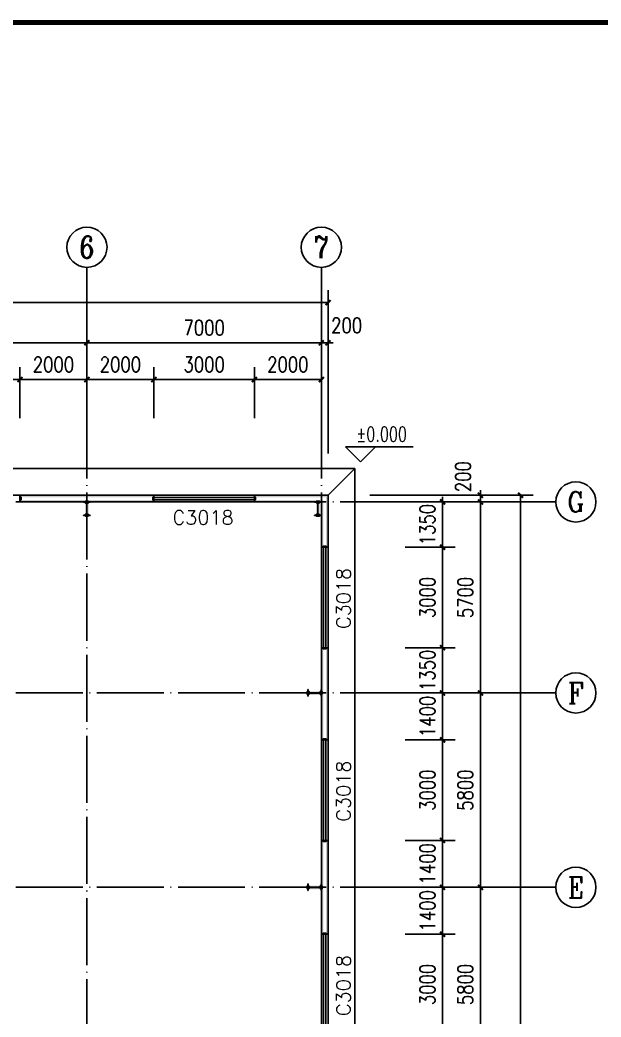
# Model space of a CAD drawing. Extents: x -21908402 to 2004492, y 83987 to 5079726.
# Drawn here: x 1866491 to 1883844, y 367807 to 397562 of the extents above; entities that cross this region are included whole.
import ezdxf
from ezdxf.enums import TextEntityAlignment as Align

# ---------------------------------------------------------------- set-up
doc = ezdxf.new("R2010")
doc.units = 0
doc.header["$LTSCALE"] = 1000
doc.linetypes.add('DOTE', pattern=[2.42, 2, -0.2, 0.02, -0.2])
doc.layers.get('0').update_dxf_attribs({"linetype": 'CONTINUOUS'})
doc.layers.get('DEFPOINTS').update_dxf_attribs({"linetype": 'CONTINUOUS'})
for name, color, linetype in [('AXIS', 3, 'CONTINUOUS'), ('AXIS_TEXT', 7, 'CONTINUOUS'), ('COLUMN', 9, 'CONTINUOUS'), ('DIM_ELEV', 3, 'CONTINUOUS'), ('DOTE', 1, 'DOTE'), ('GROUND', 2, 'CONTINUOUS'), ('PUB_DIM', 3, 'CONTINUOUS'), ('PUB_TEXT', 7, 'CONTINUOUS'), ('PUB_TITLE', 4, 'CONTINUOUS'), ('PUB_WALL', 9, 'CONTINUOUS'), ('WALL', 6, 'CONTINUOUS'), ('WINDOW', 94, 'CONTINUOUS'), ('WINDOW_TEXT', 7, 'CONTINUOUS')]:
    doc.layers.add(name, color=color, linetype=linetype)
doc.styles.add('_TCH_AXIS', font='complex_.ttf', dxfattribs={"bigfont": 'GBCBIG'})
doc.styles.add('_TCH_DIM', font='SIMPLEX', dxfattribs={"bigfont": 'GBCBIG'})
doc.styles.add('_TCH_WINDOW', font='simplex_.ttf', dxfattribs={"bigfont": 'GBCBIG'})
doc.styles.add('COMPLEX', font='COMPLEX')
doc.styles.add('DIM_FONT', font='simplex.shx', dxfattribs={"width": 0.8})
doc.dimstyles.new('DIMN150', dxfattribs={"dimscale": 1.5, "dimtxt": 300, "dimasz": 100, "dimexe": 250, "dimexo": 300, "dimgap": 150, "dimtad": 1, "dimdec": 0, "dimzin": 0, "dimtxsty": 'DIM_FONT', "dimblk": 'ARCHTICK', "dimcen": 0.09, "dimclrt": 7, "dimazin": 3, "dimtfac": 1, "dimtdec": 0, "dimtix": 1, "dimtmove": 0, "dimatfit": 3, "dimtolj": 1, "dimtzin": 0})

# ---------------------------------------------------------------- blocks, each defined once
blk = doc.blocks.new('_ARCHTICK')
at = {"color": 0, "linetype": 'BYBLOCK', "const_width": 0.4}
blk.add_lwpolyline([(-0.5, -0.5), (0.5, 0.5)], dxfattribs=at)
blk = doc.blocks.new('*D330')
at = {"layer": 'DEFPOINTS', "color": 0}
for p in [(1877541, 370278), (1879110, 370278), (1877541, 367278)]:
    blk.add_point(p, dxfattribs=at)
at = {"layer": 'PUB_DIM', "color": 0}
for p, q in [((1877991, 370278), (1879485, 370278)), ((1879110, 367278), (1879110, 370278)), ((1877991, 367278), (1879485, 367278))]:
    blk.add_line(p, q, dxfattribs=at)
at = {"layer": 'PUB_DIM', "color": 0, "xscale": 150, "yscale": 150, "zscale": 150}
for p, rotation in [((1879110, 370278), 90), ((1879110, 367278), 270)]:
    blk.add_blockref('_ARCHTICK', p, dxfattribs=dict(at, rotation=rotation))
at = {"layer": 'PUB_DIM', "color": 7, "insert": (1878660, 368778), "char_height": 450, "attachment_point": 5, "rotation": 90, "style": 'DIM_FONT'}
blk.add_mtext('\\A1;3000', dxfattribs=at)
blk = doc.blocks.new('*D331')
at = {"layer": 'DEFPOINTS', "color": 0}
for p in [(1877541, 371678), (1879110, 371678), (1877541, 370278)]:
    blk.add_point(p, dxfattribs=at)
at = {"layer": 'PUB_DIM', "color": 0}
for p, q in [((1877991, 371678), (1879485, 371678)), ((1879110, 371678), (1879110, 371828)), ((1879110, 370278), (1879110, 371678)), ((1877991, 370278), (1879485, 370278)), ((1879110, 370278), (1879110, 370128))]:
    blk.add_line(p, q, dxfattribs=at)
at = {"layer": 'PUB_DIM', "color": 0, "xscale": 150, "yscale": 150, "zscale": 150}
for p, rotation in [((1879110, 371678), 270), ((1879110, 370278), 90)]:
    blk.add_blockref('_ARCHTICK', p, dxfattribs=dict(at, rotation=rotation))
at = {"layer": 'PUB_DIM', "color": 7, "insert": (1878660, 370978), "char_height": 450, "attachment_point": 5, "rotation": 90, "style": 'DIM_FONT'}
blk.add_mtext('\\A1;1400', dxfattribs=at)
blk = doc.blocks.new('*D332')
at = {"layer": 'DEFPOINTS', "color": 0}
for p in [(1877541, 373078), (1879110, 373078), (1877541, 371678)]:
    blk.add_point(p, dxfattribs=at)
at = {"layer": 'PUB_DIM', "color": 0}
for p, q in [((1879110, 373078), (1879110, 373228)), ((1877991, 373078), (1879485, 373078)), ((1879110, 371678), (1879110, 373078)), ((1877991, 371678), (1879485, 371678)), ((1879110, 371678), (1879110, 371528))]:
    blk.add_line(p, q, dxfattribs=at)
at = {"layer": 'PUB_DIM', "color": 0, "xscale": 150, "yscale": 150, "zscale": 150}
for p, rotation in [((1879110, 373078), 270), ((1879110, 371678), 90)]:
    blk.add_blockref('_ARCHTICK', p, dxfattribs=dict(at, rotation=rotation))
at = {"layer": 'PUB_DIM', "color": 7, "insert": (1878660, 372378), "char_height": 450, "attachment_point": 5, "rotation": 90, "style": 'DIM_FONT'}
blk.add_mtext('\\A1;1400', dxfattribs=at)
blk = doc.blocks.new('*D333')
at = {"layer": 'DEFPOINTS', "color": 0}
for p in [(1877541, 376078), (1879110, 376078), (1877541, 373078)]:
    blk.add_point(p, dxfattribs=at)
at = {"layer": 'PUB_DIM', "color": 0}
for p, q in [((1877991, 376078), (1879485, 376078)), ((1879110, 373078), (1879110, 376078)), ((1877991, 373078), (1879485, 373078))]:
    blk.add_line(p, q, dxfattribs=at)
at = {"layer": 'PUB_DIM', "color": 0, "xscale": 150, "yscale": 150, "zscale": 150}
for p, rotation in [((1879110, 376078), 90), ((1879110, 373078), 270)]:
    blk.add_blockref('_ARCHTICK', p, dxfattribs=dict(at, rotation=rotation))
at = {"layer": 'PUB_DIM', "color": 7, "insert": (1878660, 374578), "char_height": 450, "attachment_point": 5, "rotation": 90, "style": 'DIM_FONT'}
blk.add_mtext('\\A1;3000', dxfattribs=at)
blk = doc.blocks.new('*D334')
at = {"layer": 'DEFPOINTS', "color": 0}
for p in [(1877541, 377478), (1879110, 377478), (1877541, 376078)]:
    blk.add_point(p, dxfattribs=at)
at = {"layer": 'PUB_DIM', "color": 0}
for p, q in [((1879110, 377478), (1879110, 377628)), ((1877991, 377478), (1879485, 377478)), ((1879110, 376078), (1879110, 377478)), ((1877991, 376078), (1879485, 376078)), ((1879110, 376078), (1879110, 375928))]:
    blk.add_line(p, q, dxfattribs=at)
at = {"layer": 'PUB_DIM', "color": 0, "xscale": 150, "yscale": 150, "zscale": 150}
for p, rotation in [((1879110, 377478), 270), ((1879110, 376078), 90)]:
    blk.add_blockref('_ARCHTICK', p, dxfattribs=dict(at, rotation=rotation))
at = {"layer": 'PUB_DIM', "color": 7, "insert": (1878660, 376778), "char_height": 450, "attachment_point": 5, "rotation": 90, "style": 'DIM_FONT'}
blk.add_mtext('\\A1;1400', dxfattribs=at)
blk = doc.blocks.new('*D335')
at = {"layer": 'DEFPOINTS', "color": 0}
for p in [(1877541, 378828), (1879110, 378828), (1877541, 377478)]:
    blk.add_point(p, dxfattribs=at)
at = {"layer": 'PUB_DIM', "color": 0}
for p, q in [((1877991, 378828), (1879485, 378828)), ((1879110, 378828), (1879110, 378978)), ((1879110, 377478), (1879110, 378828)), ((1877991, 377478), (1879485, 377478)), ((1879110, 377478), (1879110, 377328))]:
    blk.add_line(p, q, dxfattribs=at)
at = {"layer": 'PUB_DIM', "color": 0, "xscale": 150, "yscale": 150, "zscale": 150}
for p, rotation in [((1879110, 378828), 270), ((1879110, 377478), 90)]:
    blk.add_blockref('_ARCHTICK', p, dxfattribs=dict(at, rotation=rotation))
at = {"layer": 'PUB_DIM', "color": 7, "insert": (1878660, 378153), "char_height": 450, "attachment_point": 5, "rotation": 90, "style": 'DIM_FONT'}
blk.add_mtext('\\A1;1350', dxfattribs=at)
blk = doc.blocks.new('*D336')
at = {"layer": 'DEFPOINTS', "color": 0}
for p in [(1877541, 381828), (1879110, 381828), (1877541, 378828)]:
    blk.add_point(p, dxfattribs=at)
at = {"layer": 'PUB_DIM', "color": 0}
for p, q in [((1877991, 381828), (1879485, 381828)), ((1879110, 378828), (1879110, 381828)), ((1877991, 378828), (1879485, 378828))]:
    blk.add_line(p, q, dxfattribs=at)
at = {"layer": 'PUB_DIM', "color": 0, "xscale": 150, "yscale": 150, "zscale": 150}
for p, rotation in [((1879110, 381828), 90), ((1879110, 378828), 270)]:
    blk.add_blockref('_ARCHTICK', p, dxfattribs=dict(at, rotation=rotation))
at = {"layer": 'PUB_DIM', "color": 7, "insert": (1878660, 380328), "char_height": 450, "attachment_point": 5, "rotation": 90, "style": 'DIM_FONT'}
blk.add_mtext('\\A1;3000', dxfattribs=at)
blk = doc.blocks.new('*D337')
at = {"layer": 'DEFPOINTS', "color": 0}
for p in [(1877541, 383178), (1879110, 383178), (1877541, 381828)]:
    blk.add_point(p, dxfattribs=at)
at = {"layer": 'PUB_DIM', "color": 0}
for p, q in [((1879110, 383178), (1879110, 383328)), ((1877991, 383178), (1879485, 383178)), ((1879110, 381828), (1879110, 383178)), ((1877991, 381828), (1879485, 381828)), ((1879110, 381828), (1879110, 381678))]:
    blk.add_line(p, q, dxfattribs=at)
at = {"layer": 'PUB_DIM', "color": 0, "xscale": 150, "yscale": 150, "zscale": 150}
for p, rotation in [((1879110, 383178), 270), ((1879110, 381828), 90)]:
    blk.add_blockref('_ARCHTICK', p, dxfattribs=dict(at, rotation=rotation))
at = {"layer": 'PUB_DIM', "color": 7, "insert": (1878660, 382503), "char_height": 450, "attachment_point": 5, "rotation": 90, "style": 'DIM_FONT'}
blk.add_mtext('\\A1;1350', dxfattribs=at)
blk = doc.blocks.new('*D338')
at = {"layer": 'DEFPOINTS', "color": 0}
for p in [(1875491, 386830), (1873491, 385228), (1875491, 385228)]:
    blk.add_point(p, dxfattribs=at)
at = {"layer": 'PUB_DIM', "color": 0}
for p, q in [((1873491, 385678), (1873491, 387205)), ((1875491, 385678), (1875491, 387205)), ((1873491, 386830), (1875491, 386830))]:
    blk.add_line(p, q, dxfattribs=at)
at = {"layer": 'PUB_DIM', "color": 0, "xscale": 150, "yscale": 150, "zscale": 150, "rotation": 180}
blk.add_blockref('_ARCHTICK', (1873491, 386830), dxfattribs=at)
at = {"layer": 'PUB_DIM', "color": 0, "xscale": 150, "yscale": 150, "zscale": 150}
blk.add_blockref('_ARCHTICK', (1875491, 386830), dxfattribs=at)
at = {"layer": 'PUB_DIM', "color": 7, "insert": (1874491, 387280), "char_height": 450, "attachment_point": 5, "style": 'DIM_FONT'}
blk.add_mtext('\\A1;2000', dxfattribs=at)
blk = doc.blocks.new('*D339')
at = {"layer": 'DEFPOINTS', "color": 0}
for p in [(1873491, 386830), (1870491, 385228), (1873491, 385228)]:
    blk.add_point(p, dxfattribs=at)
at = {"layer": 'PUB_DIM', "color": 0}
for p, q in [((1870491, 385678), (1870491, 387205)), ((1873491, 385678), (1873491, 387205)), ((1870491, 386830), (1873491, 386830))]:
    blk.add_line(p, q, dxfattribs=at)
at = {"layer": 'PUB_DIM', "color": 0, "xscale": 150, "yscale": 150, "zscale": 150, "rotation": 180}
blk.add_blockref('_ARCHTICK', (1870491, 386830), dxfattribs=at)
at = {"layer": 'PUB_DIM', "color": 0, "xscale": 150, "yscale": 150, "zscale": 150}
blk.add_blockref('_ARCHTICK', (1873491, 386830), dxfattribs=at)
at = {"layer": 'PUB_DIM', "color": 7, "insert": (1871991, 387280), "char_height": 450, "attachment_point": 5, "style": 'DIM_FONT'}
blk.add_mtext('\\A1;3000', dxfattribs=at)
blk = doc.blocks.new('*D340')
at = {"layer": 'DEFPOINTS', "color": 0}
for p in [(1870491, 386830), (1868491, 385228), (1870491, 385228)]:
    blk.add_point(p, dxfattribs=at)
at = {"layer": 'PUB_DIM', "color": 0}
for p, q in [((1868491, 385678), (1868491, 387205)), ((1870491, 385678), (1870491, 387205)), ((1868491, 386830), (1870491, 386830))]:
    blk.add_line(p, q, dxfattribs=at)
at = {"layer": 'PUB_DIM', "color": 0, "xscale": 150, "yscale": 150, "zscale": 150, "rotation": 180}
blk.add_blockref('_ARCHTICK', (1868491, 386830), dxfattribs=at)
at = {"layer": 'PUB_DIM', "color": 0, "xscale": 150, "yscale": 150, "zscale": 150}
blk.add_blockref('_ARCHTICK', (1870491, 386830), dxfattribs=at)
at = {"layer": 'PUB_DIM', "color": 7, "insert": (1869491, 387280), "char_height": 450, "attachment_point": 5, "style": 'DIM_FONT'}
blk.add_mtext('\\A1;2000', dxfattribs=at)
blk = doc.blocks.new('*D341')
at = {"layer": 'DEFPOINTS', "color": 0}
for p in [(1868491, 386830), (1866491, 385228), (1868491, 385228)]:
    blk.add_point(p, dxfattribs=at)
at = {"layer": 'PUB_DIM', "color": 0}
for p, q in [((1866491, 385678), (1866491, 387205)), ((1868491, 385678), (1868491, 387205)), ((1866491, 386830), (1868491, 386830))]:
    blk.add_line(p, q, dxfattribs=at)
at = {"layer": 'PUB_DIM', "color": 0, "xscale": 150, "yscale": 150, "zscale": 150, "rotation": 180}
blk.add_blockref('_ARCHTICK', (1866491, 386830), dxfattribs=at)
at = {"layer": 'PUB_DIM', "color": 0, "xscale": 150, "yscale": 150, "zscale": 150}
blk.add_blockref('_ARCHTICK', (1868491, 386830), dxfattribs=at)
at = {"layer": 'PUB_DIM', "color": 7, "insert": (1867491, 387280), "char_height": 450, "attachment_point": 5, "style": 'DIM_FONT'}
blk.add_mtext('\\A1;2000', dxfattribs=at)
blk = doc.blocks.new('*D342')
at = {"layer": 'DEFPOINTS', "color": 0}
for p in [(1866491, 386830), (1863491, 385228), (1866491, 385228)]:
    blk.add_point(p, dxfattribs=at)
at = {"layer": 'PUB_DIM', "color": 0}
for p, q in [((1863491, 385678), (1863491, 387205)), ((1866491, 385678), (1866491, 387205)), ((1863491, 386830), (1866491, 386830))]:
    blk.add_line(p, q, dxfattribs=at)
at = {"layer": 'PUB_DIM', "color": 0, "xscale": 150, "yscale": 150, "zscale": 150, "rotation": 180}
blk.add_blockref('_ARCHTICK', (1863491, 386830), dxfattribs=at)
at = {"layer": 'PUB_DIM', "color": 0, "xscale": 150, "yscale": 150, "zscale": 150}
blk.add_blockref('_ARCHTICK', (1866491, 386830), dxfattribs=at)
at = {"layer": 'PUB_DIM', "color": 7, "insert": (1864991, 387280), "char_height": 450, "attachment_point": 5, "style": 'DIM_FONT'}
blk.add_mtext('\\A1;3000', dxfattribs=at)
blk = doc.blocks.new('*D369')
at = {"layer": 'AXIS', "color": 0}
for p, q in [((1876941, 371678), (1880616, 371678)), ((1880241, 365878), (1880241, 371678)), ((1876941, 365878), (1880616, 365878))]:
    blk.add_line(p, q, dxfattribs=at)
at = {"layer": 'DEFPOINTS', "color": 0}
for p in [(1876491, 371678), (1880241, 371678), (1876491, 365878)]:
    blk.add_point(p, dxfattribs=at)
at = {"layer": 'AXIS', "color": 0, "xscale": 150, "yscale": 150, "zscale": 150}
for p, rotation in [((1880241, 371678), 90), ((1880241, 365878), 270)]:
    blk.add_blockref('_ARCHTICK', p, dxfattribs=dict(at, rotation=rotation))
at = {"layer": 'AXIS', "color": 7, "insert": (1879791, 368778), "char_height": 450, "attachment_point": 5, "rotation": 90, "style": 'DIM_FONT'}
blk.add_mtext('\\A1;5800', dxfattribs=at)
blk = doc.blocks.new('*D370')
at = {"layer": 'AXIS', "color": 0}
for p, q in [((1876941, 377478), (1880616, 377478)), ((1880241, 371678), (1880241, 377478)), ((1876941, 371678), (1880616, 371678))]:
    blk.add_line(p, q, dxfattribs=at)
at = {"layer": 'DEFPOINTS', "color": 0}
for p in [(1876491, 377478), (1880241, 377478), (1876491, 371678)]:
    blk.add_point(p, dxfattribs=at)
at = {"layer": 'AXIS', "color": 0, "xscale": 150, "yscale": 150, "zscale": 150}
for p, rotation in [((1880241, 377478), 90), ((1880241, 371678), 270)]:
    blk.add_blockref('_ARCHTICK', p, dxfattribs=dict(at, rotation=rotation))
at = {"layer": 'AXIS', "color": 7, "insert": (1879791, 374578), "char_height": 450, "attachment_point": 5, "rotation": 90, "style": 'DIM_FONT'}
blk.add_mtext('\\A1;5800', dxfattribs=at)
blk = doc.blocks.new('*D371')
at = {"layer": 'AXIS', "color": 0}
for p, q in [((1876941, 383178), (1880616, 383178)), ((1880241, 377478), (1880241, 383178)), ((1876941, 377478), (1880616, 377478))]:
    blk.add_line(p, q, dxfattribs=at)
at = {"layer": 'DEFPOINTS', "color": 0}
for p in [(1876491, 383178), (1880241, 383178), (1876491, 377478)]:
    blk.add_point(p, dxfattribs=at)
at = {"layer": 'AXIS', "color": 0, "xscale": 150, "yscale": 150, "zscale": 150}
for p, rotation in [((1880241, 383178), 90), ((1880241, 377478), 270)]:
    blk.add_blockref('_ARCHTICK', p, dxfattribs=dict(at, rotation=rotation))
at = {"layer": 'AXIS', "color": 7, "insert": (1879791, 380328), "char_height": 450, "attachment_point": 5, "rotation": 90, "style": 'DIM_FONT'}
blk.add_mtext('\\A1;5700', dxfattribs=at)
blk = doc.blocks.new('*D372')
at = {"layer": 'AXIS', "color": 0}
for p, q in [((1876941, 383378), (1880616, 383378)), ((1880241, 383378), (1880241, 383528)), ((1880241, 383178), (1880241, 383378)), ((1876941, 383178), (1880616, 383178)), ((1880241, 383178), (1880241, 383028))]:
    blk.add_line(p, q, dxfattribs=at)
at = {"layer": 'DEFPOINTS', "color": 0}
for p in [(1876491, 383378), (1880241, 383378), (1876491, 383178)]:
    blk.add_point(p, dxfattribs=at)
at = {"layer": 'AXIS', "color": 0, "xscale": 150, "yscale": 150, "zscale": 150}
for p, rotation in [((1880241, 383378), 270), ((1880241, 383178), 90)]:
    blk.add_blockref('_ARCHTICK', p, dxfattribs=dict(at, rotation=rotation))
at = {"layer": 'AXIS', "color": 7, "insert": (1879723, 383933), "char_height": 450, "attachment_point": 5, "rotation": 90, "style": 'DIM_FONT'}
blk.add_mtext('\\A1;200', dxfattribs=at)
blk = doc.blocks.new('*D373')
at = {"layer": 'AXIS', "color": 0}
for p, q in [((1876941, 383378), (1881816, 383378)), ((1881441, 348378), (1881441, 383378)), ((1876941, 348378), (1881816, 348378))]:
    blk.add_line(p, q, dxfattribs=at)
at = {"layer": 'DEFPOINTS', "color": 0}
for p in [(1876491, 383378), (1881441, 383378), (1876491, 348378)]:
    blk.add_point(p, dxfattribs=at)
at = {"layer": 'AXIS', "color": 0, "xscale": 150, "yscale": 150, "zscale": 150}
for p, rotation in [((1881441, 383378), 90), ((1881441, 348378), 270)]:
    blk.add_blockref('_ARCHTICK', p, dxfattribs=dict(at, rotation=rotation))
at = {"layer": 'AXIS', "color": 7, "insert": (1880991, 365878), "char_height": 450, "attachment_point": 5, "rotation": 90, "style": 'DIM_FONT'}
blk.add_mtext('\\A1;35000', dxfattribs=at)
blk = doc.blocks.new('*D379')
at = {"layer": 'AXIS', "color": 0}
for p, q in [((1861491, 384628), (1861491, 388303)), ((1868491, 384628), (1868491, 388303)), ((1861491, 387928), (1868491, 387928))]:
    blk.add_line(p, q, dxfattribs=at)
at = {"layer": 'DEFPOINTS', "color": 0}
for p in [(1868491, 387928), (1861491, 384178), (1868491, 384178)]:
    blk.add_point(p, dxfattribs=at)
at = {"layer": 'AXIS', "color": 0, "xscale": 150, "yscale": 150, "zscale": 150, "rotation": 180}
blk.add_blockref('_ARCHTICK', (1861491, 387928), dxfattribs=at)
at = {"layer": 'AXIS', "color": 0, "xscale": 150, "yscale": 150, "zscale": 150}
blk.add_blockref('_ARCHTICK', (1868491, 387928), dxfattribs=at)
at = {"layer": 'AXIS', "color": 7, "insert": (1864991, 388378), "char_height": 450, "attachment_point": 5, "style": 'DIM_FONT'}
blk.add_mtext('\\A1;7000', dxfattribs=at)
blk = doc.blocks.new('*D380')
at = {"layer": 'AXIS', "color": 0}
for p, q in [((1868491, 384628), (1868491, 388303)), ((1875491, 384628), (1875491, 388303)), ((1868491, 387928), (1875491, 387928))]:
    blk.add_line(p, q, dxfattribs=at)
at = {"layer": 'DEFPOINTS', "color": 0}
for p in [(1875491, 387928), (1868491, 384178), (1875491, 384178)]:
    blk.add_point(p, dxfattribs=at)
at = {"layer": 'AXIS', "color": 0, "xscale": 150, "yscale": 150, "zscale": 150, "rotation": 180}
blk.add_blockref('_ARCHTICK', (1868491, 387928), dxfattribs=at)
at = {"layer": 'AXIS', "color": 0, "xscale": 150, "yscale": 150, "zscale": 150}
blk.add_blockref('_ARCHTICK', (1875491, 387928), dxfattribs=at)
at = {"layer": 'AXIS', "color": 7, "insert": (1871991, 388378), "char_height": 450, "attachment_point": 5, "style": 'DIM_FONT'}
blk.add_mtext('\\A1;7000', dxfattribs=at)
blk = doc.blocks.new('*D381')
at = {"layer": 'AXIS', "color": 0}
for p, q in [((1875491, 384628), (1875491, 388303)), ((1875691, 384628), (1875691, 388303)), ((1875491, 387928), (1875341, 387928)), ((1875491, 387928), (1875691, 387928)), ((1875691, 387928), (1875841, 387928))]:
    blk.add_line(p, q, dxfattribs=at)
at = {"layer": 'DEFPOINTS', "color": 0}
for p in [(1875691, 387928), (1875491, 384178), (1875691, 384178)]:
    blk.add_point(p, dxfattribs=at)
at = {"layer": 'AXIS', "color": 0, "xscale": 150, "yscale": 150, "zscale": 150}
blk.add_blockref('_ARCHTICK', (1875491, 387928), dxfattribs=at)
at = {"layer": 'AXIS', "color": 0, "xscale": 150, "yscale": 150, "zscale": 150, "rotation": 180}
blk.add_blockref('_ARCHTICK', (1875691, 387928), dxfattribs=at)
at = {"layer": 'AXIS', "color": 7, "insert": (1876246, 388446), "char_height": 450, "attachment_point": 5, "style": 'DIM_FONT'}
blk.add_mtext('\\A1;200', dxfattribs=at)
blk = doc.blocks.new('*D382')
at = {"layer": 'AXIS', "color": 0}
for p, q in [((1833291, 384628), (1833291, 389503)), ((1875691, 384628), (1875691, 389503)), ((1833291, 389128), (1875691, 389128))]:
    blk.add_line(p, q, dxfattribs=at)
at = {"layer": 'DEFPOINTS', "color": 0}
for p in [(1875691, 389128), (1833291, 384178), (1875691, 384178)]:
    blk.add_point(p, dxfattribs=at)
at = {"layer": 'AXIS', "color": 0, "xscale": 150, "yscale": 150, "zscale": 150, "rotation": 180}
blk.add_blockref('_ARCHTICK', (1833291, 389128), dxfattribs=at)
at = {"layer": 'AXIS', "color": 0, "xscale": 150, "yscale": 150, "zscale": 150}
blk.add_blockref('_ARCHTICK', (1875691, 389128), dxfattribs=at)
at = {"layer": 'AXIS', "color": 7, "insert": (1854491, 389578), "char_height": 450, "attachment_point": 5, "style": 'DIM_FONT'}
blk.add_mtext('\\A1;42400', dxfattribs=at)
blk = doc.blocks.new('_AXISO')
blk.add_circle((0, 0), 0.5)
at = {"layer": 'AXIS_TEXT', "style": 'COMPLEX', "width": 1.041667}
blk.add_attdef('A', text='', height=0.56, dxfattribs=at).set_placement((-0.25, -0.28), (0.25, -0.28), align=Align.FIT)
blk = doc.blocks.new('$WINLIB2D$00000001')
at = {"color": 0}
for points in [[(-0.5, 0.5), (-0.5, -0.5)], [(-0.5, 0.5), (0.5, 0.5)], [(0.5, -0.5), (0.5, 0.5)], [(0.5, 0.1667), (-0.5, 0.1667)], [(0.5, -0.1667), (-0.5, -0.1667)], [(-0.5, -0.5), (0.5, -0.5)]]:
    blk.add_lwpolyline(points, dxfattribs=at)

msp = doc.modelspace()

# ---------------------------------------------------------------- hatches: boundary and pattern name
at = {"layer": 'COLUMN'}
for points in [[(1868391, 383178.4), (1868391, 383168.4), (1868451, 383228.4), (1868451, 383118.4)], [(1868391, 383168.4), (1868478.8, 383168.4), (1868503.7, 383228.4), (1868451, 383228.4)], [(1868591, 383178.4), (1868391, 383178.4), (1868451, 383118.4), (1868531, 383118.4)], [(1868489.8, 383163.4), (1868494.8, 383168.4), (1868470, 383228.4), (1868429.8, 383188.3)], [(1868489.8, 382793.4), (1868489.8, 383163.4), (1868429.8, 383188.3), (1868429.8, 382768.6)], [(1868494.8, 383168.4), (1868591, 383168.4), (1868531, 383228.4), (1868470, 383228.4)], [(1868478.8, 383168.4), (1868483.8, 383163.4), (1868543.8, 383188.3), (1868503.7, 383228.4)], [(1868483.8, 383163.4), (1868483.8, 382793.4), (1868543.8, 382768.6), (1868543.8, 383188.3)], [(1868591, 383168.4), (1868591, 383178.4), (1868531, 383118.4), (1868531, 383228.4)], [(1875291, 383178.4), (1875291, 383168.4), (1875351, 383228.4), (1875351, 383118.4)], [(1875291, 383168.4), (1875378.8, 383168.4), (1875403.7, 383228.4), (1875351, 383228.4)], [(1875491, 383178.4), (1875291, 383178.4), (1875351, 383118.4), (1875431, 383118.4)], [(1875389.8, 383163.4), (1875394.8, 383168.4), (1875370, 383228.4), (1875329.8, 383188.3)], [(1875389.8, 382793.4), (1875389.8, 383163.4), (1875329.8, 383188.3), (1875329.8, 382768.6)], [(1875394.8, 383168.4), (1875491, 383168.4), (1875431, 383228.4), (1875370, 383228.4)], [(1875378.8, 383168.4), (1875383.8, 383163.4), (1875443.8, 383188.3), (1875403.7, 383228.4)], [(1875383.8, 383163.4), (1875383.8, 382793.4), (1875443.8, 382768.6), (1875443.8, 383188.3)], [(1875491, 383168.4), (1875491, 383178.4), (1875431, 383118.4), (1875431, 383228.4)], [(1868391, 382778.4), (1868591, 382778.4), (1868531, 382838.4), (1868451, 382838.4)], [(1868391, 382788.4), (1868391, 382778.4), (1868451, 382838.4), (1868451, 382728.4)], [(1868478.8, 382788.4), (1868391, 382788.4), (1868451, 382728.4), (1868503.7, 382728.4)], [(1868494.8, 382788.4), (1868489.8, 382793.4), (1868429.8, 382768.6), (1868470, 382728.4)], [(1868591, 382788.4), (1868494.8, 382788.4), (1868470, 382728.4), (1868531, 382728.4)], [(1868483.8, 382793.4), (1868478.8, 382788.4), (1868503.7, 382728.4), (1868543.8, 382768.6)], [(1868591, 382778.4), (1868591, 382788.4), (1868531, 382728.4), (1868531, 382838.4)], [(1875291, 382778.4), (1875491, 382778.4), (1875431, 382838.4), (1875351, 382838.4)], [(1875291, 382788.4), (1875291, 382778.4), (1875351, 382838.4), (1875351, 382728.4)], [(1875378.8, 382788.4), (1875291, 382788.4), (1875351, 382728.4), (1875403.7, 382728.4)], [(1875394.8, 382788.4), (1875389.8, 382793.4), (1875329.8, 382768.6), (1875370, 382728.4)], [(1875491, 382788.4), (1875394.8, 382788.4), (1875370, 382728.4), (1875431, 382728.4)], [(1875383.8, 382793.4), (1875378.8, 382788.4), (1875403.7, 382728.4), (1875443.8, 382768.6)], [(1875491, 382778.4), (1875491, 382788.4), (1875431, 382728.4), (1875431, 382838.4)], [(1875101, 377482.3), (1875101, 377578.4), (1875041, 377518.4), (1875041, 377457.4)], [(1875101, 377578.4), (1875091, 377578.4), (1875151, 377518.4), (1875041, 377518.4)], [(1875101, 377466.3), (1875106, 377471.3), (1875081.1, 377531.3), (1875041, 377491.1)], [(1875101, 377378.4), (1875101, 377466.3), (1875041, 377491.1), (1875041, 377438.4)], [(1875106, 377477.3), (1875101, 377482.3), (1875041, 377457.4), (1875081.1, 377417.3)], [(1875091, 377378.4), (1875101, 377378.4), (1875041, 377438.4), (1875151, 377438.4)], [(1875106, 377471.3), (1875476, 377471.3), (1875500.8, 377531.3), (1875081.1, 377531.3)], [(1875476, 377477.3), (1875106, 377477.3), (1875081.1, 377417.3), (1875500.8, 377417.3)], [(1875091, 377578.4), (1875091, 377378.4), (1875151, 377438.4), (1875151, 377518.4)], [(1875491, 377378.4), (1875491, 377578.4), (1875431, 377518.4), (1875431, 377438.4)], [(1875491, 377578.4), (1875481, 377578.4), (1875541, 377518.4), (1875431, 377518.4)], [(1875481, 377378.4), (1875491, 377378.4), (1875431, 377438.4), (1875541, 377438.4)], [(1875476, 377471.3), (1875481, 377466.3), (1875541, 377491.1), (1875500.8, 377531.3)], [(1875481, 377482.3), (1875476, 377477.3), (1875500.8, 377417.3), (1875541, 377457.4)], [(1875481, 377578.4), (1875481, 377482.3), (1875541, 377457.4), (1875541, 377518.4)], [(1875481, 377466.3), (1875481, 377378.4), (1875541, 377438.4), (1875541, 377491.1)], [(1875101, 371682.3), (1875101, 371778.4), (1875041, 371718.4), (1875041, 371657.4)], [(1875101, 371778.4), (1875091, 371778.4), (1875151, 371718.4), (1875041, 371718.4)], [(1875101, 371666.3), (1875106, 371671.3), (1875081.1, 371731.3), (1875041, 371691.1)], [(1875101, 371578.4), (1875101, 371666.3), (1875041, 371691.1), (1875041, 371638.4)], [(1875106, 371677.3), (1875101, 371682.3), (1875041, 371657.4), (1875081.1, 371617.3)], [(1875106, 371671.3), (1875476, 371671.3), (1875500.8, 371731.3), (1875081.1, 371731.3)], [(1875476, 371677.3), (1875106, 371677.3), (1875081.1, 371617.3), (1875500.8, 371617.3)], [(1875091, 371778.4), (1875091, 371578.4), (1875151, 371638.4), (1875151, 371718.4)], [(1875491, 371578.4), (1875491, 371778.4), (1875431, 371718.4), (1875431, 371638.4)], [(1875491, 371778.4), (1875481, 371778.4), (1875541, 371718.4), (1875431, 371718.4)], [(1875476, 371671.3), (1875481, 371666.3), (1875541, 371691.1), (1875500.8, 371731.3)], [(1875481, 371682.3), (1875476, 371677.3), (1875500.8, 371617.3), (1875541, 371657.4)], [(1875481, 371778.4), (1875481, 371682.3), (1875541, 371657.4), (1875541, 371718.4)], [(1875481, 371666.3), (1875481, 371578.4), (1875541, 371638.4), (1875541, 371691.1)], [(1875091, 371578.4), (1875101, 371578.4), (1875041, 371638.4), (1875151, 371638.4)], [(1875481, 371578.4), (1875491, 371578.4), (1875431, 371638.4), (1875541, 371638.4)]]:
    msp.add_hatch(color=256, dxfattribs=at).paths.add_polyline_path(points)
at = {"layer": 'PUB_WALL'}
for points in [[(1868488.9, 383378.4), (1866490.5, 383378.4), (1866550.5, 383318.4), (1868488.9, 383318.4)], [(1866490.5, 383378.4), (1866490.5, 383178.4), (1866550.5, 383238.4), (1866550.5, 383318.4)], [(1870491, 383378.4), (1868488.9, 383378.4), (1868488.9, 383318.4), (1870431, 383318.4)], [(1870491, 383178.4), (1870491, 383378.4), (1870431, 383318.4), (1870431, 383238.4)], [(1875691, 383378.4), (1873491, 383378.4), (1873551, 383318.4), (1875631, 383318.4)], [(1873491, 383378.4), (1873491, 383178.4), (1873551, 383238.4), (1873551, 383318.4)], [(1875691, 381828.4), (1875691, 383378.4), (1875631, 383318.4), (1875631, 381888.4)], [(1866490.5, 383178.4), (1868488.9, 383178.4), (1868488.9, 383238.4), (1866550.5, 383238.4)], [(1868488.9, 383178.4), (1870491, 383178.4), (1870431, 383238.4), (1868488.9, 383238.4)], [(1873491, 383178.4), (1875491, 383178.4), (1875551, 383238.4), (1873551, 383238.4)], [(1875491, 383178.4), (1875491, 381828.4), (1875551, 381888.4), (1875551, 383238.4)], [(1875491, 381828.4), (1875691, 381828.4), (1875631, 381888.4), (1875551, 381888.4)], [(1875691, 378828.4), (1875491, 378828.4), (1875551, 378768.4), (1875631, 378768.4)], [(1875491, 378828.4), (1875491, 377476.3), (1875551, 377476.3), (1875551, 378768.4)], [(1875691, 377476.3), (1875691, 378828.4), (1875631, 378768.4), (1875631, 377476.3)], [(1875491, 377476.3), (1875491, 376078.4), (1875551, 376138.4), (1875551, 377476.3)], [(1875691, 376078.4), (1875691, 377476.3), (1875631, 377476.3), (1875631, 376138.4)], [(1875491, 376078.4), (1875691, 376078.4), (1875631, 376138.4), (1875551, 376138.4)], [(1875691, 373078.4), (1875491, 373078.4), (1875551, 373018.4), (1875631, 373018.4)], [(1875491, 373078.4), (1875491, 371676.3), (1875551, 371676.3), (1875551, 373018.4)], [(1875691, 371676.3), (1875691, 373078.4), (1875631, 373018.4), (1875631, 371676.3)], [(1875491, 371676.3), (1875491, 370278.4), (1875551, 370338.4), (1875551, 371676.3)], [(1875691, 370278.4), (1875691, 371676.3), (1875631, 371676.3), (1875631, 370338.4)], [(1875491, 370278.4), (1875691, 370278.4), (1875631, 370338.4), (1875551, 370338.4)]]:
    msp.add_hatch(color=256, dxfattribs=at).paths.add_polyline_path(points)

# ---------------------------------------------------------------- linework, layer by layer
at = {"layer": 'AXIS'}
for p, q in [((1868491, 384178.4), (1868491, 390178.4)), ((1875491, 384178.4), (1875491, 390178.4)), ((1876491, 383178.4), (1882491, 383178.4)), ((1876491, 377478.4), (1882491, 377478.4)), ((1876491, 371678.4), (1882491, 371678.4))]:
    msp.add_line(p, q, dxfattribs=at)
at = {"layer": 'COLUMN'}
for p, q in [((1868591, 383178.4), (1868391, 383178.4)), ((1868391, 383178.4), (1868391, 383168.4)), ((1868391, 383168.4), (1868478.8, 383168.4)), ((1868478.8, 383168.4), (1868483.8, 383163.4)), ((1868483.8, 383163.4), (1868483.8, 382793.4)), ((1868489.8, 383163.4), (1868494.8, 383168.4)), ((1868489.8, 382793.4), (1868489.8, 383163.4)), ((1868494.8, 383168.4), (1868591, 383168.4)), ((1868591, 383168.4), (1868591, 383178.4)), ((1875491, 383178.4), (1875291, 383178.4)), ((1875291, 383178.4), (1875291, 383168.4)), ((1875291, 383168.4), (1875378.8, 383168.4)), ((1875378.8, 383168.4), (1875383.8, 383163.4)), ((1875383.8, 383163.4), (1875383.8, 382793.4)), ((1875389.8, 383163.4), (1875394.8, 383168.4)), ((1875389.8, 382793.4), (1875389.8, 383163.4)), ((1875394.8, 383168.4), (1875491, 383168.4)), ((1875491, 383168.4), (1875491, 383178.4)), ((1868478.8, 382788.4), (1868391, 382788.4)), ((1868391, 382788.4), (1868391, 382778.4)), ((1868391, 382778.4), (1868591, 382778.4)), ((1868483.8, 382793.4), (1868478.8, 382788.4)), ((1868494.8, 382788.4), (1868489.8, 382793.4)), ((1868591, 382788.4), (1868494.8, 382788.4)), ((1868591, 382778.4), (1868591, 382788.4)), ((1875378.8, 382788.4), (1875291, 382788.4)), ((1875291, 382788.4), (1875291, 382778.4)), ((1875291, 382778.4), (1875491, 382778.4)), ((1875383.8, 382793.4), (1875378.8, 382788.4)), ((1875394.8, 382788.4), (1875389.8, 382793.4)), ((1875491, 382788.4), (1875394.8, 382788.4)), ((1875491, 382778.4), (1875491, 382788.4)), ((1875101, 377578.4), (1875091, 377578.4)), ((1875091, 377578.4), (1875091, 377378.4)), ((1875091, 377378.4), (1875101, 377378.4)), ((1875101, 377482.3), (1875101, 377578.4)), ((1875106, 377477.3), (1875101, 377482.3)), ((1875101, 377466.3), (1875106, 377471.3)), ((1875101, 377378.4), (1875101, 377466.3)), ((1875476, 377477.3), (1875106, 377477.3)), ((1875106, 377471.3), (1875476, 377471.3)), ((1875481, 377482.3), (1875476, 377477.3)), ((1875476, 377471.3), (1875481, 377466.3)), ((1875491, 377578.4), (1875481, 377578.4)), ((1875481, 377578.4), (1875481, 377482.3)), ((1875481, 377466.3), (1875481, 377378.4)), ((1875481, 377378.4), (1875491, 377378.4)), ((1875491, 377378.4), (1875491, 377578.4)), ((1875101, 371778.4), (1875091, 371778.4)), ((1875091, 371778.4), (1875091, 371578.4)), ((1875101, 371682.3), (1875101, 371778.4)), ((1875106, 371677.3), (1875101, 371682.3)), ((1875101, 371666.3), (1875106, 371671.3)), ((1875101, 371578.4), (1875101, 371666.3)), ((1875476, 371677.3), (1875106, 371677.3)), ((1875106, 371671.3), (1875476, 371671.3)), ((1875481, 371682.3), (1875476, 371677.3)), ((1875476, 371671.3), (1875481, 371666.3)), ((1875491, 371778.4), (1875481, 371778.4)), ((1875481, 371778.4), (1875481, 371682.3)), ((1875481, 371666.3), (1875481, 371578.4)), ((1875491, 371578.4), (1875491, 371778.4)), ((1875091, 371578.4), (1875101, 371578.4)), ((1875481, 371578.4), (1875491, 371578.4))]:
    msp.add_line(p, q, dxfattribs=at)
at = {"layer": 'DIM_ELEV'}
for p, q in [((1876661.8, 384370.8), (1876211.8, 384820.8)), ((1876211.8, 384820.8), (1878231.5, 384820.8)), ((1876661.8, 384370.8), (1877111.8, 384820.8))]:
    msp.add_line(p, q, dxfattribs=at)
at = {"layer": 'DOTE'}
for p, q in [((1868491, 347578.4), (1868491, 384178.4)), ((1875491, 347578.4), (1875491, 384178.4)), ((1832491, 383178.4), (1876491, 383178.4)), ((1832491, 377478.4), (1876491, 377478.4)), ((1832491, 371678.4), (1876491, 371678.4))]:
    msp.add_line(p, q, dxfattribs=at)
at = {"layer": 'GROUND'}
for p, q in [((1876491, 384178.4), (1846291.5, 384178.4)), ((1875691, 383378.4), (1876491, 384178.4)), ((1876491, 359477.9), (1876491, 384178.4)), ((1875691, 383378.4), (1846291.5, 383378.4)), ((1875691, 359477.9), (1875691, 383378.4))]:
    msp.add_line(p, q, dxfattribs=at)
at = {"layer": 'PUB_TITLE', "const_width": 150}
msp.add_lwpolyline([(1815141.5, 337487.2), (1898991.5, 337487.2), (1898991.5, 397487.2), (1815141.5, 397487.2)], close=True, dxfattribs=at)
at = {"layer": 'WALL'}
for p, q in [((1868488.9, 383378.4), (1866490.5, 383378.4)), ((1866490.5, 383378.4), (1866490.5, 383178.4)), ((1870491, 383378.4), (1868488.9, 383378.4)), ((1870491, 383178.4), (1870491, 383378.4)), ((1875691, 383378.4), (1873491, 383378.4)), ((1873491, 383378.4), (1873491, 383178.4)), ((1875691, 381828.4), (1875691, 383378.4)), ((1866490.5, 383178.4), (1868391, 383178.4)), ((1868591, 383178.4), (1870491, 383178.4)), ((1873491, 383178.4), (1875291, 383178.4)), ((1875491, 383168.4), (1875491, 382788.4)), ((1875491, 382778.4), (1875491, 381828.4)), ((1875491, 381828.4), (1875691, 381828.4)), ((1875691, 378828.4), (1875491, 378828.4)), ((1875491, 378828.4), (1875491, 377578.4)), ((1875691, 377476.3), (1875691, 378828.4)), ((1875491, 377378.4), (1875491, 376078.4)), ((1875691, 376078.4), (1875691, 377476.3)), ((1875491, 376078.4), (1875691, 376078.4)), ((1875691, 373078.4), (1875491, 373078.4)), ((1875491, 373078.4), (1875491, 371778.4)), ((1875691, 371676.3), (1875691, 373078.4)), ((1875691, 370278.4), (1875691, 371676.3)), ((1875491, 371578.4), (1875491, 370278.4)), ((1875491, 370278.4), (1875691, 370278.4))]:
    msp.add_line(p, q, dxfattribs=at)

# ---------------------------------------------------------------- block references
at = {"layer": 'AXIS'}
ref = msp.add_blockref('_AXISO', (1868491, 390778.4), dxfattribs=dict(at, xscale=1200, yscale=1200, zscale=1200))
ref.add_attrib('A', '6', dxfattribs={"layer": 'AXIS_TEXT', "height": 657.6, "style": '_TCH_AXIS', "width": 0.699409}).set_placement((1868271.8, 390449.6), (1868710.2, 390449.6), align=Align.FIT)
ref = msp.add_blockref('_AXISO', (1875491, 390778.4), dxfattribs=dict(at, xscale=1200, yscale=1200, zscale=1200))
ref.add_attrib('A', '7', dxfattribs={"layer": 'AXIS_TEXT', "height": 657.6, "style": '_TCH_AXIS', "width": 0.699409}).set_placement((1875271.8, 390449.6), (1875710.2, 390449.6), align=Align.FIT)
ref = msp.add_blockref('_AXISO', (1883091, 383178.4), dxfattribs=dict(at, xscale=1200, yscale=1200, zscale=1200))
ref.add_attrib('A', 'G', dxfattribs={"layer": 'AXIS_TEXT', "height": 594.7, "style": '_TCH_AXIS', "width": 0.784227}).set_placement((1882836.1, 382881), (1883345.9, 382881), align=Align.FIT)
ref = msp.add_blockref('_AXISO', (1883091, 377478.4), dxfattribs=dict(at, xscale=1200, yscale=1200, zscale=1200))
ref.add_attrib('A', 'F', dxfattribs={"layer": 'AXIS_TEXT', "height": 625, "style": '_TCH_AXIS', "width": 0.799324}).set_placement((1882852.9, 377165.9), (1883329.1, 377165.9), align=Align.FIT)
ref = msp.add_blockref('_AXISO', (1883091, 371678.4), dxfattribs=dict(at, xscale=1200, yscale=1200, zscale=1200))
ref.add_attrib('A', 'E', dxfattribs={"layer": 'AXIS_TEXT', "height": 625, "style": '_TCH_AXIS', "width": 0.761905}).set_placement((1882852.9, 371365.9), (1883329.1, 371365.9), align=Align.FIT)
at = {"layer": 'WINDOW'}
ref = msp.add_blockref('$WINLIB2D$00000001', (1871991, 383278.4), dxfattribs=dict(at, xscale=3000, yscale=-200, zscale=3000, rotation=180))
ref.add_attrib('A', 'C3018', (1871047.7, 382503.4), dxfattribs={"layer": 'WINDOW_TEXT', "height": 421.44, "style": '_TCH_WINDOW'})
ref = msp.add_blockref('$WINLIB2D$00000001', (1875591, 380328.4), dxfattribs=dict(at, xscale=3000, yscale=200, zscale=3000, rotation=90))
ref.add_attrib('A', 'C3018', (1876366, 379385.1), dxfattribs={"layer": 'WINDOW_TEXT', "height": 421.44, "rotation": 90, "style": '_TCH_WINDOW'})
ref = msp.add_blockref('$WINLIB2D$00000001', (1875591, 374578.4), dxfattribs=dict(at, xscale=3000, yscale=200, zscale=3000, rotation=90))
ref.add_attrib('A', 'C3018', (1876366, 373635.1), dxfattribs={"layer": 'WINDOW_TEXT', "height": 421.44, "rotation": 90, "style": '_TCH_WINDOW'})
ref = msp.add_blockref('$WINLIB2D$00000001', (1875591, 368778.4), dxfattribs=dict(at, xscale=3000, yscale=200, zscale=3000, rotation=90))
ref.add_attrib('A', 'C3018', (1876366, 367835.1), dxfattribs={"layer": 'WINDOW_TEXT', "height": 421.44, "rotation": 90, "style": '_TCH_WINDOW'})

# ---------------------------------------------------------------- texts
at = {"layer": 'PUB_TEXT', "style": '_TCH_DIM', "width": 0.705882}
msp.add_text('%%P0.000', height=446.25, dxfattribs=at).set_placement((1876536.5, 384978.3))

# ---------------------------------------------------------------- dimensions: what is measured, and where the dimension line sits
at = {"layer": 'AXIS'}
for p1, p2, distance, picture, middle in [((1833291, 384178.4), (1875691, 384178.4), 4950, '*D382', (1854491, 389578.4)), ((1861491, 384178.4), (1868491, 384178.4), 3750, '*D379', (1864991, 388378.4)), ((1868491, 384178.4), (1875491, 384178.4), 3750, '*D380', (1871991, 388378.4)), ((1876491, 348378.4), (1876491, 383378.4), -4950, '*D373', (1880991, 365878.4)), ((1876491, 377478.4), (1876491, 383178.4), -3750, '*D371', (1879791, 380328.4)), ((1876491, 371678.4), (1876491, 377478.4), -3750, '*D370', (1879791, 374578.4)), ((1876491, 365878.4), (1876491, 371678.4), -3750, '*D369', (1879791, 368778.4))]:
    dim = msp.add_aligned_dim(p1=p1, p2=p2, distance=distance, dimstyle='DIMN150', dxfattribs=at)
    dim.commit()
    dim.dimension.update_dxf_attribs({"geometry": picture, "text_midpoint": middle})
for base, p1, p2, angle, picture, middle in [((1875691, 387928.4), (1875491, 384178.4), (1875691, 384178.4), 0, '*D381', (1876246, 388445.9)), ((1880241, 383378.4), (1876491, 383178.4), (1876491, 383378.4), 90, '*D372', (1879723.5, 383933.4))]:
    dim = msp.add_linear_dim(base=base, p1=p1, p2=p2, angle=angle, dimstyle='DIMN150', dxfattribs=at)
    dim.commit()
    dim.dimension.update_dxf_attribs({"geometry": picture, "text_midpoint": middle, "dimtype": 129})
at = {"layer": 'PUB_DIM'}
for p1, p2, distance, picture, middle in [((1863490.5, 385228.4), (1866490.5, 385228.4), 1601.1, '*D342', (1864990.5, 387279.5)), ((1866490.5045, 385228.4055), (1868490.9952, 385228.4055), 1601.1006, '*D341', (1867490.7499, 387279.506)), ((1868491, 385228.4), (1870491, 385228.4), 1601.1, '*D340', (1869491, 387279.5)), ((1870491, 385228.4), (1873491, 385228.4), 1601.1, '*D339', (1871991, 387279.5)), ((1873491, 385228.4), (1875491, 385228.4), 1601.1, '*D338', (1874491, 387279.5)), ((1877541, 381828.4), (1877541, 383178.4), -1569.4, '*D337', (1878660.4, 382503.4)), ((1877541, 378828.4), (1877541, 381828.4), -1569.4, '*D336', (1878660.4, 380328.4)), ((1877541, 377478.4), (1877541, 378828.4), -1569.4, '*D335', (1878660.4, 378153.4)), ((1877541, 376078.4), (1877541, 377478.4), -1569.4, '*D334', (1878660.4, 376778.4)), ((1877541, 373078.4), (1877541, 376078.4), -1569.4, '*D333', (1878660.4, 374578.4)), ((1877541, 371678.4), (1877541, 373078.4), -1569.4, '*D332', (1878660.4, 372378.4)), ((1877541, 370278.4), (1877541, 371678.4), -1569.4, '*D331', (1878660.4, 370978.4)), ((1877541, 367278.4), (1877541, 370278.4), -1569.4, '*D330', (1878660.4, 368778.4))]:
    dim = msp.add_aligned_dim(p1=p1, p2=p2, distance=distance, dimstyle='DIMN150', dxfattribs=at)
    dim.commit()
    dim.dimension.update_dxf_attribs({"geometry": picture, "text_midpoint": middle})

doc.saveas('drawing.dxf')
